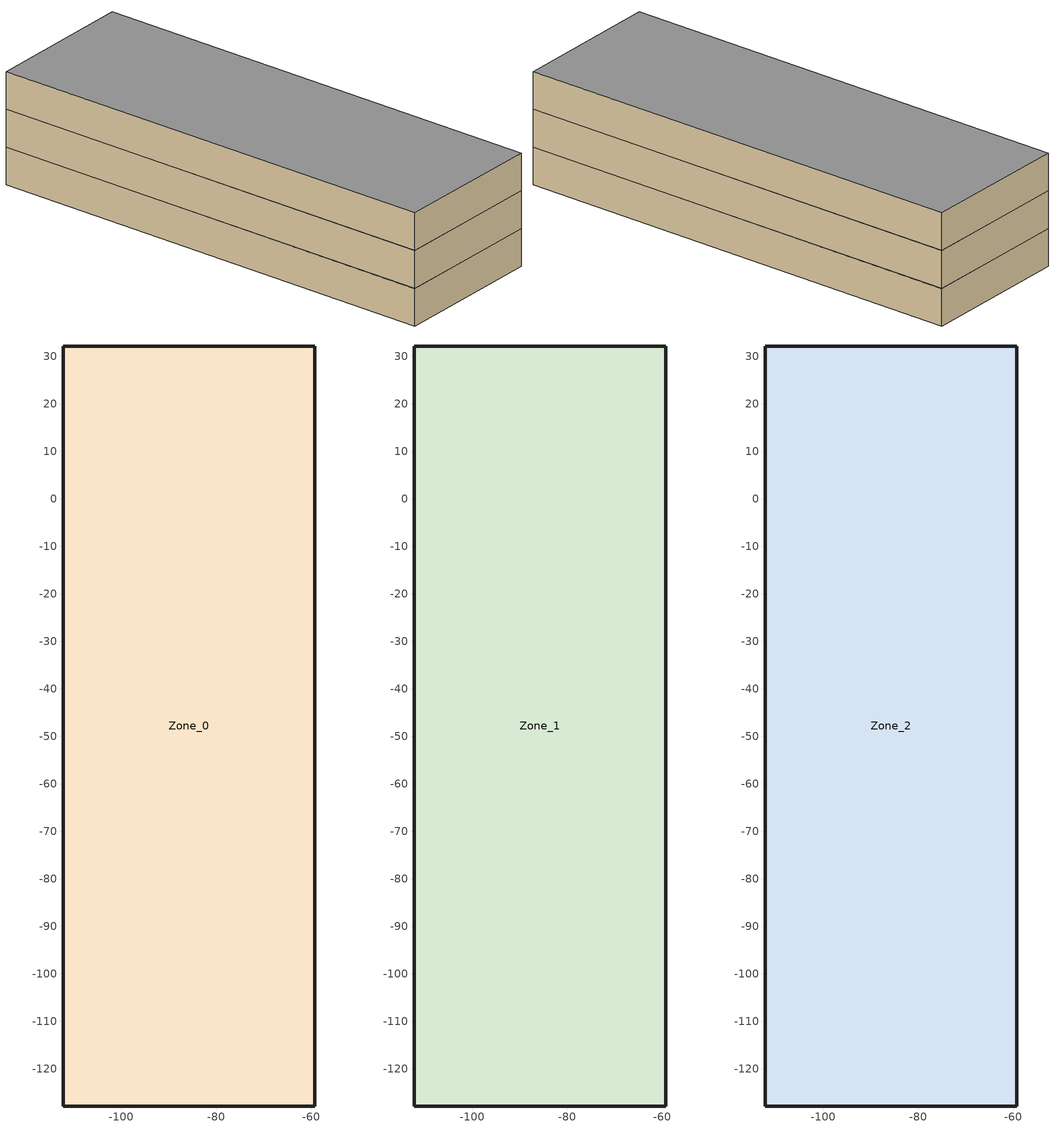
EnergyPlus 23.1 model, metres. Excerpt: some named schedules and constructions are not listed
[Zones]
Zone_0
 floor ground (Zone_0:f4UnderGroundSlabCF): -59.21,-127.8 -59.21,32.2 -112.21,32.2 -112.21,-127.8 z-85.04
 floor ground (Zone_0:f5UnderGroundSlabCF): -59.21,-127.8 -112.21,-127.8 -112.21,32.2 -59.21,32.2 z-97.96
 wall ground (Zone_0:f0UnderGroundWallCF): -112.21,-127.8 -59.21,-127.8 z-97.96:-85.04
 wall ground (Zone_0:f1UnderGroundWallCF): -112.21,32.2 -112.21,-127.8 z-97.96:-85.04
 wall ground (Zone_0:f2UnderGroundWallCF): -59.21,32.2 -112.21,32.2 z-97.96:-85.04
 wall ground (Zone_0:f3UnderGroundWallCF): -59.21,-127.8 -59.21,32.2 z-97.96:-85.04
Zone_1
 floor ground (Zone_1:f4UnderGroundSlabCF): -59.21,-127.8 -59.21,32.2 -112.21,32.2 -112.21,-127.8 z-72.04
 floor ground (Zone_1:f5UnderGroundSlabCF): -59.21,-127.8 -112.21,-127.8 -112.21,32.2 -59.21,32.2 z-84.96
 wall ground (Zone_1:f0UnderGroundWallCF): -112.21,-127.8 -59.21,-127.8 z-84.96:-72.04
 wall ground (Zone_1:f1UnderGroundWallCF): -112.21,32.2 -112.21,-127.8 z-84.96:-72.04
 wall ground (Zone_1:f2UnderGroundWallCF): -59.21,32.2 -112.21,32.2 z-84.96:-72.04
 wall ground (Zone_1:f3UnderGroundWallCF): -59.21,-127.8 -59.21,32.2 z-84.96:-72.04
Zone_2
 floor ground (Zone_2:f4UnderGroundSlabCF): -59.21,-127.8 -59.21,32.2 -112.21,32.2 -112.21,-127.8 z-59.04
 floor ground (Zone_2:f5UnderGroundSlabCF): -59.21,-127.8 -112.21,-127.8 -112.21,32.2 -59.21,32.2 z-71.96
 wall ground (Zone_2:f0UnderGroundWallCF): -112.21,-127.8 -59.21,-127.8 z-71.96:-59.04
 wall ground (Zone_2:f1UnderGroundWallCF): -112.21,32.2 -112.21,-127.8 z-71.96:-59.04
 wall ground (Zone_2:f2UnderGroundWallCF): -59.21,32.2 -112.21,32.2 z-71.96:-59.04
 wall ground (Zone_2:f3UnderGroundWallCF): -59.21,-127.8 -59.21,32.2 z-71.96:-59.04
[Schedule:Day:Hourly]
6412a1e5-eaa1-44f2-8be5-f60d0732c778: Fraction, 1, 1, 1, 1, 1, 1, 1, 0, 0, 0, 1, 1, 1, 1, 1, 1, 1, 0, 0, 0, 0, 1, 1, 1
3f27bce1-67cc-4bdd-81b3-e162ed4ed3ac: Fraction, 1, 1, 1, 1, 1, 1, 1, 1, 0, 0, 1, 1, 1, 1, 0, 1, 1, 1, 1, 1, 1, 1, 1, 1
1faa2528-6d55-4d1a-a93a-23fdec0497b3: Fraction, 1, 1, 1, 1, 1, 1, 1, 1, 1, 0, 0, 0, 0, 1, 0, 0, 0, 0, 0, 0, 0, 0, 0, 0
cfa72b73-f776-4a75-9643-f7c1f1109289: Fraction, 1, 1, 1, 1, 1, 1, 1, 1, 0, 1, 1, 1, 1, 1, 1, 1, 1, 0, 1, 1, 1, 1, 1, 1
01d4553a-1b95-4be3-a670-8b6d6b0c7718: Fraction, 1, 1, 1, 1, 1, 1, 1, 1, 0, 0, 1, 1, 1, 1, 1, 1, 0, 0, 0, 0, 0, 0, 1, 1
e5c4d1d5-bae5-4934-bbe6-a9b64790011a: Fraction, 1, 1, 1, 1, 1, 1, 1, 0, 0, 0, 1, 1, 1, 0, 0, 0, 0, 1, 1, 1, 1, 1, 1, 1
5802c3cb-1aa0-4bb3-b0f6-35fe0b084bfa: Fraction, 1, 1, 1, 1, 1, 1, 1, 1, 0, 0, 1, 1, 1, 1, 1, 1, 1, 0, 0, 0, 0, 0, 0, 1
a15cdfc7-61ea-4ae3-abc2-392fc446d924: Fraction, 1, 1, 1, 1, 0, 1, 1, 0, 0, 0, 0, 1, 1, 1, 1, 1, 0, 0, 0, 0, 0, 0, 0, 0
f20a1eba-f427-408b-baa9-12311d447a14: Fraction, 0, 0, 0, 0, 0, 1, 1, 1, 0, 0, 0, 0, 0, 1, 0, 0, 0, 0, 0, 0, 0, 0, 0, 0
30a679dd-63fe-49a1-9642-e099f7cb6496: Fraction, 1, 1, 1, 1, 1, 1, 1, 1, 0, 0, 1, 1, 1, 1, 0, 0, 0, 0, 0, 0, 0, 0, 0, 0
d38c586a-56a4-4056-b66d-810387ba0137: Fraction, 0, 0, 0, 0, 0, 0, 0, 1, 0, 0, 0, 0, 0, 1, 0, 0, 0, 0, 0, 0, 0, 0, 1, 1
1fd5e08e-12f7-490f-9c14-87c96094be0b: Fraction, 1, 1, 1, 1, 1, 1, 1, 1, 0, 0, 0, 1, 0, 0, 0, 0, 0, 0, 0, 0, 0, 1, 1, 1
59fcc50d-5863-4627-b9d1-2e083d86d701: Fraction, 1, 1, 1, 1, 1, 1, 1, 1, 0, 0, 0, 0, 1, 1, 1, 0, 0, 0, 0, 0, 0, 0, 1, 1
f199495a-fa8c-44d0-96c1-c4209c53387b: Fraction, 1, 1, 1, 1, 1, 1, 1, 1, 1, 0, 0, 0, 0, 0, 0, 0, 1, 1, 1, 1, 1, 1, 1, 1
c3de7979-b136-4a49-bd4d-6e22b2b1ed1c: Fraction, 1, 1, 1, 1, 1, 1, 1, 1, 1, 0, 0, 0, 1, 1, 0, 0, 0, 0, 0, 1, 1, 1, 1, 1
b8320cf8-0e4b-468f-9569-918ee90a868a: Fraction, 1, 1, 1, 1, 1, 1, 1, 1, 0, 1, 0, 0, 1, 1, 1, 1, 1, 1, 1, 1, 1, 1, 1, 1
da7b2fcb-8695-45d6-a0e4-7aeef5dadf0b: Fraction, 1, 1, 1, 1, 1, 1, 1, 1, 0, 0, 1, 0, 0, 0, 0, 0, 0, 0, 1, 1, 1, 1, 1, 1
9d6737d5-d7bf-4bf8-8a9b-71c0c19bbe01: Fraction, 1, 1, 1, 1, 1, 1, 1, 1, 1, 0, 0, 0, 0, 1, 0, 0, 0, 0, 1, 1, 1, 1, 1, 1
ef1fadde-c8a2-4266-8ee8-1f3843b8d78a: Fraction, 1, 1, 1, 1, 1, 1, 1, 1, 1, 0, 0, 0, 1, 0, 0, 0, 0, 0, 0, 0, 0, 0, 0, 1
c031ee55-1509-4d91-8520-6c2362cb46cf: Fraction, 1, 1, 1, 1, 1, 1, 1, 1, 1, 0, 0, 0, 1, 1, 1, 1, 0, 1, 1, 1, 1, 1, 1, 1
4cd6f6df-2581-452d-9cf8-d05fe305372f: Fraction, 1, 1, 1, 1, 1, 1, 1, 1, 0, 0, 1, 1, 0, 0, 0, 0, 1, 1, 1, 1, 1, 1, 1, 1
cb48c56e-a5d0-4700-9d86-2d221297b0bd: Fraction, 1, 1, 1, 1, 1, 1, 1, 1, 0, 0, 0, 0, 1, 1, 1, 1, 1, 1, 1, 1, 1, 1, 1, 1
8b54518e-7a64-4093-a811-da77fd771663: Fraction, 1, 1, 1, 1, 1, 1, 1, 1, 0, 0, 0, 0, 0, 0, 0, 1, 1, 1, 1, 1, 1, 1, 1, 1
c894136e-c014-486f-babf-443fc32696f6: Fraction, 1, 1, 1, 1, 1, 1, 1, 1, 1, 1, 1, 1, 1, 1, 1, 0, 0, 0, 1, 1, 1, 1, 1, 1
55dca03f-d28c-4f08-9733-c32339483f82: Fraction, 1, 1, 1, 1, 1, 1, 1, 1, 0, 1, 1, 1, 1, 1, 1, 1, 1, 1, 1, 1, 1, 1, 1, 1
e36fc60d-7736-4bfc-b443-c6ffc6de664e: Fraction, 1, 1, 1, 1, 1, 1, 1, 1, 1, 0, 0, 0, 0, 0, 0, 0, 1, 1, 0, 0, 0, 0, 1, 1
ccb21a93-5d7d-4f97-93d9-164b1bcbca43: Fraction, 1, 1, 1, 1, 1, 1, 1, 1, 1, 0, 0, 0, 0, 0, 0, 0, 0, 0, 0, 1, 1, 1, 1, 1
a7591d67-37ef-44a0-a474-a244f3da710a: Fraction, 1, 1, 1, 1, 1, 1, 1, 0, 0, 0, 1, 1, 1, 1, 1, 1, 1, 0, 0, 0, 0, 0, 0, 0
a1f44697-911a-44a4-98b7-034ed2eb0cfe: Fraction, 0, 1, 1, 1, 1, 1, 1, 1, 0, 0, 1, 0, 1, 1, 1, 0, 0, 0, 0, 0, 0, 0, 0, 1
6c2cca3f-f9ba-47da-8f0a-2df7def80eee: Fraction, 1, 1, 1, 1, 1, 1, 1, 1, 0, 0, 0, 1, 1, 1, 0, 0, 0, 1, 1, 1, 1, 1, 1, 1
e3636abd-9324-423d-a31d-e644c3369f4f: Fraction, 1, 1, 1, 1, 1, 1, 1, 1, 1, 0, 0, 0, 0, 0, 0, 0, 0, 0, 0, 0, 0, 1, 1, 1
93196428-71ec-4d33-b976-b6e3757d3ed5: Fraction, 1, 1, 1, 1, 1, 1, 1, 1, 0, 0, 1, 1, 1, 1, 1, 1, 1, 1, 0, 0, 0, 0, 1, 1
bc8cb54c-9d1a-4022-8db0-891755fb2eb6: Fraction, 1, 1, 1, 1, 1, 1, 1, 1, 0, 0, 1, 0, 0, 0, 1, 1, 1, 1, 1, 1, 1, 1, 1, 1
6db5a56d-cde1-4148-a723-518e7c76ed5a: Fraction, 1, 1, 1, 1, 1, 1, 1, 1, 0, 0, 0, 0, 0, 0, 0, 0, 0, 1, 1, 1, 1, 1, 1, 1
55c00bfb-b100-4f15-b396-06c65646e34f: Fraction, 1, 1, 1, 1, 1, 1, 1, 1, 0, 0, 0, 1, 1, 0, 0, 0, 0, 0, 0, 0, 1, 1, 1, 1
86d7a492-fc82-48d3-a6b6-43fc4bcf0186: Fraction, 1, 1, 1, 1, 1, 1, 1, 1, 0, 0, 1, 1, 1, 1, 0, 0, 1, 0, 0, 0, 0, 1, 1, 1
b998eedc-b905-40b2-88c7-369c9dc93e1c: Fraction, 1, 1, 1, 1, 1, 1, 1, 1, 1, 0, 1, 1, 1, 1, 1, 1, 1, 0, 0, 0, 0, 0, 1, 1
ee901ee7-b786-4daa-b48c-d079dca728dc: Fraction, 1, 1, 1, 1, 1, 1, 1, 1, 0, 0, 1, 1, 1, 0, 1, 1, 0, 0, 1, 1, 1, 1, 1, 1
124bfffb-578b-4737-ad2d-935569702c68: Fraction, 1, 1, 1, 1, 1, 1, 1, 1, 1, 0, 0, 0, 0, 1, 0, 0, 0, 0, 0, 0, 0, 1, 1, 1
91497acc-46c2-4a3c-bfd6-fe59eef3f510: Fraction, 1, 1, 1, 1, 1, 1, 1, 1, 0, 0, 0, 1, 1, 1, 1, 0, 0, 0, 0, 0, 0, 0, 0, 0
f4e6caac-53fe-47cb-b02f-cb1c707c4dd3: Fraction, 0, 1, 1, 1, 1, 1, 1, 0, 0, 0, 1, 1, 1, 1, 0, 0, 0, 0, 0, 0, 1, 1, 1, 0
1d66174c-0ba6-48ab-8f3b-4516c4de9a0c: Fraction, 0, 0, 0, 0, 0, 0, 0, 0, 0, 0, 0, 1, 1, 0, 0, 1, 0, 0, 0, 0, 0, 0, 0, 0
b1fd9e6a-0555-4b2d-af2e-bde3742717be: Fraction, 0, 0, 0, 0, 0, 0, 0, 0, 0, 0, 0, 1, 1, 1, 1, 0, 0, 0, 0, 0, 0, 0, 0, 0
ad86c088-64ab-4715-8cbd-f0fbc661cc23: Fraction, 0, 0, 0, 0, 0, 0, 0, 0, 0, 0, 0, 1, 0, 0, 0, 0, 0, 0, 0, 0, 0, 0, 0, 0
e5e84844-8191-4687-9259-4f90fc4d5ba7: Fraction, 0, 0, 0, 0, 1, 0, 0, 0, 0, 0, 0, 1, 1, 1, 0, 0, 0, 0, 0, 0, 0, 0, 0, 0
ec931962-9ea3-4082-8f01-31a8ff07c4d5: Fraction, 0, 0, 0, 0, 1, 0, 0, 0, 0, 0, 0, 1, 1, 1, 0, 1, 1, 1, 0, 0, 1, 1, 1, 1
4dc5c359-461c-4460-a872-7f0c639256a3: Fraction, 1, 1, 1, 1, 1, 1, 1, 1, 1, 1, 1, 1, 1, 1, 1, 1, 1, 1, 1, 1, 1, 1, 1, 1
5b083630-b6a1-4a82-b062-d25af666c45c: Fraction, 1, 1, 1, 0, 1, 1, 1, 1, 0, 1, 1, 1, 1, 1, 1, 1, 1, 1, 1, 1, 1, 1, 1, 1
2d607580-832f-4ea0-b73e-6f7dff530538: Fraction, 1, 1, 1, 1, 1, 1, 1, 1, 1, 0, 0, 0, 1, 1, 0, 0, 1, 1, 1, 1, 1, 1, 1, 1
69790cd4-243f-4053-8c72-7552f05725d0: Fraction, 1, 1, 1, 1, 1, 1, 1, 1, 1, 0, 0, 1, 1, 0, 1, 0, 1, 1, 0, 1, 0, 0, 1, 0
6718f5cf-92af-4b0d-9dec-4bffa9fc0481: Fraction, 0, 1, 1, 1, 1, 1, 1, 1, 1, 1, 1, 1, 1, 0, 0, 0, 0, 0, 0, 0, 1, 1, 1, 1
d16c6fbd-d448-4e6a-a9da-387d2f765dd9: Fraction, 1, 1, 1, 1, 1, 1, 1, 1, 1, 1, 1, 1, 0, 0, 0, 0, 0, 0, 0, 1, 1, 1, 1, 1
5e3884bb-f9b5-4087-a381-73b499cfe9aa: Fraction, 1, 1, 1, 1, 1, 1, 1, 1, 1, 1, 1, 1, 1, 1, 0, 1, 1, 1, 0, 1, 1, 1, 1, 1
557db903-95c4-4d74-8760-f007e37af6d7: Fraction, 1, 1, 1, 1, 1, 1, 1, 1, 1, 0, 0, 0, 0, 0, 0, 0, 0, 0, 0, 0, 1, 1, 1, 1
1147961e-00d4-48d9-8cac-8e590802f437: Fraction, 1, 1, 1, 1, 1, 1, 1, 1, 0, 0, 0, 0, 1, 1, 1, 1, 0, 0, 0, 0, 0, 0, 1, 0
94b8c2d8-ae51-4697-bd2e-969c314684d9: Fraction, 1, 1, 1, 1, 1, 1, 1, 1, 1, 1, 0, 1, 1, 1, 1, 0, 0, 0, 0, 0, 1, 1, 1, 0
52575b01-ba37-4204-be90-feceb73adf4e: Fraction, 1, 1, 1, 1, 1, 1, 1, 1, 1, 0, 0, 0, 0, 1, 1, 1, 1, 1, 1, 1, 1, 1, 1, 1
8f9268cb-882c-4437-9336-aeb04c8091b8: Fraction, 1, 1, 1, 1, 1, 1, 1, 1, 1, 1, 0, 0, 0, 0, 0, 0, 0, 1, 0, 1, 1, 1, 1, 1
198872bf-7232-4f71-86a8-b5f9f46fe799: Fraction, 1, 1, 1, 1, 1, 1, 1, 1, 0, 0, 0, 0, 0, 0, 0, 0, 0, 0, 0, 1, 1, 1, 1, 1
7b16c81a-e4f9-413f-baff-860a13ab1306: Fraction, 1, 1, 1, 1, 1, 1, 1, 1, 0, 0, 0, 0, 1, 0, 1, 0, 1, 1, 1, 1, 0, 1, 1, 1
e598a22f-6f62-4fc9-b56b-df4780df7051: Fraction, 1, 1, 1, 1, 1, 1, 1, 1, 0, 0, 0, 0, 1, 0, 0, 0, 0, 0, 0, 0, 0, 1, 1, 1
6d636456-b519-4282-a49d-c56ba302c00c: Fraction, 1, 1, 1, 1, 1, 1, 1, 1, 0, 0, 0, 1, 0, 1, 1, 0, 0, 0, 0, 0, 0, 0, 0, 1
91172d39-6578-4386-a647-460e5a14d7d6: Fraction, 1, 1, 0, 0, 1, 1, 0, 1, 0, 0, 0, 0, 1, 0, 0, 0, 0, 0, 0, 0, 0, 0, 0, 0
d9ab5599-35bf-439c-b9ca-3394f353884b: Fraction, 0, 0, 1, 0, 0, 0, 1, 0, 0, 0, 0, 0, 0, 1, 1, 0, 0, 0, 0, 0, 0, 0, 0, 0
17dba1bb-24e2-4414-ac1e-80e4c186a06f: Fraction, 0, 0, 0, 0, 0, 0, 0, 0, 0, 0, 0, 1, 1, 1, 1, 1, 0, 0, 0, 0, 0, 0, 1, 0
cfba2ead-d81a-4611-ba2a-3a26a0def9ef: Fraction, 1, 1, 0, 0, 1, 0, 0, 1, 0, 0, 0, 1, 1, 1, 1, 0, 0, 0, 0, 0, 0, 0, 0, 0
2931a4ab-a71c-4bc9-bc7b-8b6194dac411: Fraction, 0, 1, 0, 1, 1, 1, 1, 1, 0, 0, 0, 1, 1, 1, 1, 1, 0, 0, 0, 0, 0, 0, 0, 0
96f1767e-652b-48d5-b5eb-3e3a30bdf9c8: Fraction, 0, 1, 1, 1, 1, 1, 1, 1, 0, 0, 0, 0, 1, 1, 1, 1, 0, 0, 0, 0, 0, 0, 0, 0
ec05f9ac-294c-4a7b-a351-03dda743f0cb: Fraction, 0, 0, 0, 1, 1, 0, 0, 1, 0, 0, 0, 1, 1, 1, 1, 1, 0, 0, 0, 0, 0, 0, 0, 0
dfafad9b-6e70-4003-9a25-1a008e3e2a6f: Fraction, 0, 1, 1, 1, 1, 0, 0, 1, 0, 0, 0, 0, 0, 0, 0, 0, 0, 0, 0, 0, 0, 0, 1, 1
[Schedule:Week:Daily]
CoolAvail_Zone_0_46; CoolAvail_Zone_1_46: e3636abd-9324-423d-a31d-e644c3369f4f, 5802c3cb-1aa0-4bb3-b0f6-35fe0b084bfa, 93196428-71ec-4d33-b976-b6e3757d3ed5, bc8cb54c-9d1a-4022-8db0-891755fb2eb6, 6db5a56d-cde1-4148-a723-518e7c76ed5a, 55c00bfb-b100-4f15-b396-06c65646e34f, 86d7a492-fc82-48d3-a6b6-43fc4bcf0186, e3636abd-9324-423d-a31d-e644c3369f4f, e3636abd-9324-423d-a31d-e644c3369f4f, e3636abd-9324-423d-a31d-e644c3369f4f, e3636abd-9324-423d-a31d-e644c3369f4f, e3636abd-9324-423d-a31d-e644c3369f4f
CoolAvail_Zone_0_47; CoolAvail_Zone_1_47: b998eedc-b905-40b2-88c7-369c9dc93e1c, ee901ee7-b786-4daa-b48c-d079dca728dc, 124bfffb-578b-4737-ad2d-935569702c68, 91497acc-46c2-4a3c-bfd6-fe59eef3f510, f4e6caac-53fe-47cb-b02f-cb1c707c4dd3, 1d66174c-0ba6-48ab-8f3b-4516c4de9a0c, b1fd9e6a-0555-4b2d-af2e-bde3742717be, b998eedc-b905-40b2-88c7-369c9dc93e1c, b998eedc-b905-40b2-88c7-369c9dc93e1c, b998eedc-b905-40b2-88c7-369c9dc93e1c, b998eedc-b905-40b2-88c7-369c9dc93e1c, b998eedc-b905-40b2-88c7-369c9dc93e1c
CoolAvail_Zone_0_48; CoolAvail_Zone_1_48: ad86c088-64ab-4715-8cbd-f0fbc661cc23, e5e84844-8191-4687-9259-4f90fc4d5ba7, ec931962-9ea3-4082-8f01-31a8ff07c4d5, 4dc5c359-461c-4460-a872-7f0c639256a3, 5b083630-b6a1-4a82-b062-d25af666c45c, 2d607580-832f-4ea0-b73e-6f7dff530538, 69790cd4-243f-4053-8c72-7552f05725d0, ad86c088-64ab-4715-8cbd-f0fbc661cc23, ad86c088-64ab-4715-8cbd-f0fbc661cc23, ad86c088-64ab-4715-8cbd-f0fbc661cc23, ad86c088-64ab-4715-8cbd-f0fbc661cc23, ad86c088-64ab-4715-8cbd-f0fbc661cc23
CoolAvail_Zone_0_49; CoolAvail_Zone_1_49: 6718f5cf-92af-4b0d-9dec-4bffa9fc0481, d16c6fbd-d448-4e6a-a9da-387d2f765dd9, 5e3884bb-f9b5-4087-a381-73b499cfe9aa, 557db903-95c4-4d74-8760-f007e37af6d7, 1147961e-00d4-48d9-8cac-8e590802f437, 94b8c2d8-ae51-4697-bd2e-969c314684d9, 52575b01-ba37-4204-be90-feceb73adf4e, 6718f5cf-92af-4b0d-9dec-4bffa9fc0481, 6718f5cf-92af-4b0d-9dec-4bffa9fc0481, 6718f5cf-92af-4b0d-9dec-4bffa9fc0481, 6718f5cf-92af-4b0d-9dec-4bffa9fc0481, 6718f5cf-92af-4b0d-9dec-4bffa9fc0481
CoolAvail_Zone_0_50; CoolAvail_Zone_1_50: 8f9268cb-882c-4437-9336-aeb04c8091b8, 4a9318f2-6d5a-4ff2-9ce8-ea60f9c3637d, 198872bf-7232-4f71-86a8-b5f9f46fe799, 7b16c81a-e4f9-413f-baff-860a13ab1306, e598a22f-6f62-4fc9-b56b-df4780df7051, 6d636456-b519-4282-a49d-c56ba302c00c, 91172d39-6578-4386-a647-460e5a14d7d6, 8f9268cb-882c-4437-9336-aeb04c8091b8, 8f9268cb-882c-4437-9336-aeb04c8091b8, 8f9268cb-882c-4437-9336-aeb04c8091b8, 8f9268cb-882c-4437-9336-aeb04c8091b8, 8f9268cb-882c-4437-9336-aeb04c8091b8
CoolAvail_Zone_0_51; CoolAvail_Zone_1_51: d9ab5599-35bf-439c-b9ca-3394f353884b, 17dba1bb-24e2-4414-ac1e-80e4c186a06f, cfba2ead-d81a-4611-ba2a-3a26a0def9ef, 2931a4ab-a71c-4bc9-bc7b-8b6194dac411, 96f1767e-652b-48d5-b5eb-3e3a30bdf9c8, ec05f9ac-294c-4a7b-a351-03dda743f0cb, 473ea535-2ad3-4473-88c3-79e934e1cbb6, d9ab5599-35bf-439c-b9ca-3394f353884b, d9ab5599-35bf-439c-b9ca-3394f353884b, d9ab5599-35bf-439c-b9ca-3394f353884b, d9ab5599-35bf-439c-b9ca-3394f353884b, d9ab5599-35bf-439c-b9ca-3394f353884b
CoolAvail_Zone_0_52; CoolAvail_Zone_1_52: dfafad9b-6e70-4003-9a25-1a008e3e2a6f, dfafad9b-6e70-4003-9a25-1a008e3e2a6f, dfafad9b-6e70-4003-9a25-1a008e3e2a6f, dfafad9b-6e70-4003-9a25-1a008e3e2a6f, dfafad9b-6e70-4003-9a25-1a008e3e2a6f, dfafad9b-6e70-4003-9a25-1a008e3e2a6f, dfafad9b-6e70-4003-9a25-1a008e3e2a6f, dfafad9b-6e70-4003-9a25-1a008e3e2a6f, dfafad9b-6e70-4003-9a25-1a008e3e2a6f, dfafad9b-6e70-4003-9a25-1a008e3e2a6f, dfafad9b-6e70-4003-9a25-1a008e3e2a6f, dfafad9b-6e70-4003-9a25-1a008e3e2a6f
CoolAvail_Zone_1_0; CoolAvail_Zone_2_0: 4990655d-30be-42d0-b7d9-f7b91360c5e3, ddbcabad-8235-46fe-bcf6-a4b15b8a3657, cf72248c-35f2-4a80-829b-52ebcfa34b87, f7a328d6-0f38-42f4-88d7-8ab40b2088d2, c32389d2-2add-4f29-b338-ec1394a05f4c, 146a138a-6f85-4a5b-9412-bb39e09219f7, f6184e7c-405b-4245-8a70-00a4ae2035b5, 4990655d-30be-42d0-b7d9-f7b91360c5e3, 4990655d-30be-42d0-b7d9-f7b91360c5e3, 4990655d-30be-42d0-b7d9-f7b91360c5e3, 4990655d-30be-42d0-b7d9-f7b91360c5e3, 4990655d-30be-42d0-b7d9-f7b91360c5e3
CoolAvail_Zone_1_1; CoolAvail_Zone_2_1: 8ddc65c8-9e36-4aec-b7d1-ee3f3f695c53, 17b4bac4-211b-4c28-b564-849c113c3565, c70f6871-ed7a-423d-9844-114cf08882d0, 7c3bb871-3966-407a-b88a-8c1460967f59, dc983827-3ba4-4b70-8237-813376e3e265, 5ee64a08-fed8-4533-8653-3ad76e69a3d0, 41fc63b1-8e9f-40ea-8ef0-43001e7998d6, 8ddc65c8-9e36-4aec-b7d1-ee3f3f695c53, 8ddc65c8-9e36-4aec-b7d1-ee3f3f695c53, 8ddc65c8-9e36-4aec-b7d1-ee3f3f695c53, 8ddc65c8-9e36-4aec-b7d1-ee3f3f695c53, 8ddc65c8-9e36-4aec-b7d1-ee3f3f695c53
CoolAvail_Zone_1_2; CoolAvail_Zone_2_2: ce5294b1-de96-4e6e-bf06-3be5c6e3b400, b8d48e1c-969c-4840-b635-7067400f91d2, dc983827-3ba4-4b70-8237-813376e3e265, 364b9e69-32af-4f8e-94e3-46e899a1d91f, ddbcabad-8235-46fe-bcf6-a4b15b8a3657, a0b18eb7-2e75-4f11-a7e0-804d67b3919c, 9e18fb16-ee91-4388-b70b-efbd5e9856e6, ce5294b1-de96-4e6e-bf06-3be5c6e3b400, ce5294b1-de96-4e6e-bf06-3be5c6e3b400, ce5294b1-de96-4e6e-bf06-3be5c6e3b400, ce5294b1-de96-4e6e-bf06-3be5c6e3b400, ce5294b1-de96-4e6e-bf06-3be5c6e3b400
CoolAvail_Zone_1_3: 515ce9a3-66bb-4084-a181-e53a57d5561e, 1893ab3f-ba69-43c9-8924-3ffcb4855753, b7326c5a-3694-44a2-89e6-cd8f5f0abe92, 1ab99d5c-8f8b-4ab1-8d59-781ea21491ca, a392ec1e-b8d1-4bd2-8c94-c78533f0fa65, 4990655d-30be-42d0-b7d9-f7b91360c5e3, 4a0992a0-6703-4694-9782-776a2f764de0, 515ce9a3-66bb-4084-a181-e53a57d5561e, 515ce9a3-66bb-4084-a181-e53a57d5561e, 515ce9a3-66bb-4084-a181-e53a57d5561e, 515ce9a3-66bb-4084-a181-e53a57d5561e, 515ce9a3-66bb-4084-a181-e53a57d5561e
CoolAvail_Zone_1_4: 95b3747b-00af-4b3e-aab9-52492301c9c0, 296efc5e-ffa4-4d95-8c01-159e3d1a9450, 932f42c8-7dfa-4e44-b6b4-7462908f1e54, e42cd00e-10d7-43a5-ba62-8932b40aff8c, 93c1feff-fb4b-419e-a2da-a6fa7789cb13, bbb18f13-deb3-43b5-9cbe-abdd96d7ef34, 296efc5e-ffa4-4d95-8c01-159e3d1a9450, 95b3747b-00af-4b3e-aab9-52492301c9c0, 95b3747b-00af-4b3e-aab9-52492301c9c0, 95b3747b-00af-4b3e-aab9-52492301c9c0, 95b3747b-00af-4b3e-aab9-52492301c9c0, 95b3747b-00af-4b3e-aab9-52492301c9c0
CoolAvail_Zone_1_5: 169f7885-dd6b-4bda-a898-fa467145b89e, 343cd352-4e35-4f80-aced-0067cc2ac560, f2b1a1e4-7f33-417a-ad04-aa90d771b573, 4cc7bce9-e47b-4da7-a936-efd8a0d07b15, ba259bce-0865-4687-8fcb-096b00680b9f, 99195353-3176-4c25-8915-a505d6ad7955, 2d8df18f-9c00-4bfb-b288-aba4eebd9f96, 169f7885-dd6b-4bda-a898-fa467145b89e, 169f7885-dd6b-4bda-a898-fa467145b89e, 169f7885-dd6b-4bda-a898-fa467145b89e, 169f7885-dd6b-4bda-a898-fa467145b89e, 169f7885-dd6b-4bda-a898-fa467145b89e
CoolAvail_Zone_1_6: 4a9e5363-eca1-4d0f-ad8d-fdc4520bc8ea, 24733e8f-992a-4106-bfec-0ff543eb17ed, 4e9228c6-2ccb-4c8c-a529-8e9ebe4e32a6, ba4fd41a-60d1-4598-9e01-96e9cb7a81a7, 462245c3-eebd-4e0e-bd01-4b4d76b4806a, d584eac3-69da-4c84-9996-9a0aadd5a1b0, 65101d32-8e66-4dd0-b39b-07bb03a192c1, 4a9e5363-eca1-4d0f-ad8d-fdc4520bc8ea, 4a9e5363-eca1-4d0f-ad8d-fdc4520bc8ea, 4a9e5363-eca1-4d0f-ad8d-fdc4520bc8ea, 4a9e5363-eca1-4d0f-ad8d-fdc4520bc8ea, 4a9e5363-eca1-4d0f-ad8d-fdc4520bc8ea
CoolAvail_Zone_1_7: 8970d29c-e127-498a-928b-e103284c4e40, 88003ef4-4e17-4f12-82db-06ac83eec7df, 474987f6-c91e-4677-b19f-0e1b744b4fdf, f6bbebfb-76e4-4b0b-9e43-2da733fbb0a3, adb81e84-7430-47e9-b635-a36dea76b89d, f6f1c1d9-049f-41b4-9d6b-bfb067bf195b, 553d6555-b667-4097-9b59-70cabb361f30, 8970d29c-e127-498a-928b-e103284c4e40, 8970d29c-e127-498a-928b-e103284c4e40, 8970d29c-e127-498a-928b-e103284c4e40, 8970d29c-e127-498a-928b-e103284c4e40, 8970d29c-e127-498a-928b-e103284c4e40
CoolAvail_Zone_1_8: e1393ffb-9773-4999-a726-9d47cb04136a, e5b62834-753d-41ed-9473-68628bdb2179, 30c5b6e9-c70d-42c7-85a5-f8e20bae2a3a, 5256ec91-b374-429d-95dd-7bd58aa69f5c, 65d90f0f-ada1-4bf1-9faf-b2f59c34d37b, a419129a-2f89-42c1-8dd8-f0857b677e69, b022e0bb-a275-4c57-aa80-192e32ac189f, e1393ffb-9773-4999-a726-9d47cb04136a, e1393ffb-9773-4999-a726-9d47cb04136a, e1393ffb-9773-4999-a726-9d47cb04136a, e1393ffb-9773-4999-a726-9d47cb04136a, e1393ffb-9773-4999-a726-9d47cb04136a
CoolAvail_Zone_1_9: c82ff078-1688-4139-a132-e602e139a5fd, 54109500-1a0b-4c05-bc4d-06f6168a1e04, b022e0bb-a275-4c57-aa80-192e32ac189f, 8a1bcc84-cceb-41af-95a9-7ed94f88ecd6, a18df368-f57b-4c2b-8a75-695b3128dbb9, 73424d57-4ed9-4eae-8dcc-7d5316262cfd, 3f5afae1-e994-45ae-948f-33423cfaaaaf, c82ff078-1688-4139-a132-e602e139a5fd, c82ff078-1688-4139-a132-e602e139a5fd, c82ff078-1688-4139-a132-e602e139a5fd, c82ff078-1688-4139-a132-e602e139a5fd, c82ff078-1688-4139-a132-e602e139a5fd
CoolAvail_Zone_1_10: a648e644-6c33-4cfe-99c1-1caf6a4b85d6, b022e0bb-a275-4c57-aa80-192e32ac189f, d4a9c144-cca3-4e63-8a18-ec525f472f23, a6ed40fb-7ca5-43b2-b61a-85ecd607b0b3, 11492a51-c403-459d-8a46-ca1af14a6784, 7745bb25-59fb-4388-92f8-903c224c2efa, 98f117e3-54f2-4f10-82aa-6c80a896727f, a648e644-6c33-4cfe-99c1-1caf6a4b85d6, a648e644-6c33-4cfe-99c1-1caf6a4b85d6, a648e644-6c33-4cfe-99c1-1caf6a4b85d6, a648e644-6c33-4cfe-99c1-1caf6a4b85d6, a648e644-6c33-4cfe-99c1-1caf6a4b85d6
CoolAvail_Zone_1_11: b022e0bb-a275-4c57-aa80-192e32ac189f, e127ac07-f069-4628-8bb0-0ed6b7035576, e8f72b66-998e-4fb3-8f09-1e1ba87c6d6a, d3391a05-acd4-4579-9f46-da14c4353c49, 1228b84f-4fde-4624-96c2-9d4c5bb47287, d6e0b4f4-0184-4ec3-9824-0c713518b6f7, 8869f073-712e-498e-bd28-5a916bf9c043, b022e0bb-a275-4c57-aa80-192e32ac189f, b022e0bb-a275-4c57-aa80-192e32ac189f, b022e0bb-a275-4c57-aa80-192e32ac189f, b022e0bb-a275-4c57-aa80-192e32ac189f, b022e0bb-a275-4c57-aa80-192e32ac189f
CoolAvail_Zone_1_12: 3a1e16ea-d3c5-441b-9683-1d694535276d, cb49c78b-421b-41f7-bc8e-d9f7a967340c, a8217476-a436-4bb1-8618-cd83abb40946, e1e85391-f4bd-42ed-91ec-bea42fb3e333, 0742a495-0d03-4fc6-b526-6c41f36587e6, 172196ab-c107-414e-9ad3-71d3d7f8de8f, d2946ce1-9950-49cb-a814-0a9ec1e90ce6, 3a1e16ea-d3c5-441b-9683-1d694535276d, 3a1e16ea-d3c5-441b-9683-1d694535276d, 3a1e16ea-d3c5-441b-9683-1d694535276d, 3a1e16ea-d3c5-441b-9683-1d694535276d, 3a1e16ea-d3c5-441b-9683-1d694535276d
CoolAvail_Zone_1_13: 8672291e-6042-4cc5-960a-03c3fb4eaeb7, f67a8e41-4fd8-4448-80eb-35519068e788, 014c4d2f-05c5-4c36-87c3-d3284c859401, d90f9124-1c84-462f-8adb-86b7c230095c, 57eaf75e-ac45-4c9c-997b-b75858833340, 948e1234-283b-4a84-ae9b-cf5e981b6594, 9cc311d4-a842-4bc7-8a0a-fad00844c6ff, 8672291e-6042-4cc5-960a-03c3fb4eaeb7, 8672291e-6042-4cc5-960a-03c3fb4eaeb7, 8672291e-6042-4cc5-960a-03c3fb4eaeb7, 8672291e-6042-4cc5-960a-03c3fb4eaeb7, 8672291e-6042-4cc5-960a-03c3fb4eaeb7
CoolAvail_Zone_1_14: 72eca828-8906-458d-baaa-a0cd1dbf8eee, 5830f230-8a56-43f6-abb1-8026dc5f0e54, db8b4397-9065-450a-948c-cc192b8f49bb, 876bc5af-4060-4cff-b56c-12059f0228be, dc26538a-9c1a-4ca0-9375-401735199c24, 159e2855-c99d-436e-a16b-2b4d86bf80b8, 81a1ee3a-dfbf-4e17-80ef-5d5352f32c27, 72eca828-8906-458d-baaa-a0cd1dbf8eee, 72eca828-8906-458d-baaa-a0cd1dbf8eee, 72eca828-8906-458d-baaa-a0cd1dbf8eee, 72eca828-8906-458d-baaa-a0cd1dbf8eee, 72eca828-8906-458d-baaa-a0cd1dbf8eee
CoolAvail_Zone_1_15: 66a05e9a-41bf-43c8-925d-a78a209be22d, 5bacbb24-9478-4068-b982-f687c986b3f9, 3dd02923-900e-49d4-b6fb-a0a160191695, 5014bcf0-9440-42c0-b49d-b4620f816c24, dc4a0c3b-6e14-496c-841f-488f3549cabc, 2645ccdc-84ae-4b06-97f7-ce6fd82920e0, 84819a69-f4c3-4b04-a492-180f30d8b62b, 66a05e9a-41bf-43c8-925d-a78a209be22d, 66a05e9a-41bf-43c8-925d-a78a209be22d, 66a05e9a-41bf-43c8-925d-a78a209be22d, 66a05e9a-41bf-43c8-925d-a78a209be22d, 66a05e9a-41bf-43c8-925d-a78a209be22d
CoolAvail_Zone_1_16: 684a3ba8-3295-45f9-9cbc-9a6aecb1adf3, d91f2aad-33c9-4eff-b15b-4a4d9802320d, af71133c-8d93-47bf-9777-ff0218e4d792, 9704df51-a02a-498b-b5c9-8459204c80f1, 8fc6d5f6-cae1-4c62-9524-28f9c5a79493, a1ac64a9-fafa-4414-aa58-64dea30dc4dc, bfeacc8b-1c6b-4134-8656-0dd87e5d8850, 684a3ba8-3295-45f9-9cbc-9a6aecb1adf3, 684a3ba8-3295-45f9-9cbc-9a6aecb1adf3, 684a3ba8-3295-45f9-9cbc-9a6aecb1adf3, 684a3ba8-3295-45f9-9cbc-9a6aecb1adf3, 684a3ba8-3295-45f9-9cbc-9a6aecb1adf3
CoolAvail_Zone_1_17: 0c6c6542-ba8c-4701-89f9-ef46739d8f49, 794397ce-1177-4f6b-badc-67231df6fe8e, d300139e-5e1a-41f4-abd5-99051e38350a, 5a232ddb-5e96-4138-9a5b-8adbc1537b38, 6ccb76c0-d2d1-42d1-bfc4-b1fa49a334c6, cb7a568a-c2ce-4e41-bd9b-e3e438bbce52, 0ddac3f1-1099-4fb2-b559-4420870b942c, 0c6c6542-ba8c-4701-89f9-ef46739d8f49, 0c6c6542-ba8c-4701-89f9-ef46739d8f49, 0c6c6542-ba8c-4701-89f9-ef46739d8f49, 0c6c6542-ba8c-4701-89f9-ef46739d8f49, 0c6c6542-ba8c-4701-89f9-ef46739d8f49
CoolAvail_Zone_1_18: d8fca7be-a51e-484f-86b7-f972d042e306, de1fe591-9dc7-4cd9-8c2a-b7f20883094f, 0742eb3a-0c86-4fd1-8317-746357cc7d63, d8fca7be-a51e-484f-86b7-f972d042e306, 5f847c61-df6f-4c88-83c0-39506a2b41b2, fba85a5a-f1ab-4cdb-a796-9362d49a9af1, 0f277c24-c0f2-4576-bd82-e289b47484db, d8fca7be-a51e-484f-86b7-f972d042e306, d8fca7be-a51e-484f-86b7-f972d042e306, d8fca7be-a51e-484f-86b7-f972d042e306, d8fca7be-a51e-484f-86b7-f972d042e306, d8fca7be-a51e-484f-86b7-f972d042e306
CoolAvail_Zone_1_19: 357c8fe1-3764-409e-bfb1-2d2266aa9b97, c86219c4-9d72-4ca7-b440-81730297ecba, 37274df6-ca98-42d8-8d8e-8f8cde0cdf25, eb234caf-02f9-4032-a29b-7fc9afb920a0, eacfa999-1085-4c67-9a9f-03a068a8ba63, d861ee47-0ed5-4f9c-bd17-aa3403b6e748, dff0e23f-a4c3-4ca3-927f-30b948713f9c, 357c8fe1-3764-409e-bfb1-2d2266aa9b97, 357c8fe1-3764-409e-bfb1-2d2266aa9b97, 357c8fe1-3764-409e-bfb1-2d2266aa9b97, 357c8fe1-3764-409e-bfb1-2d2266aa9b97, 357c8fe1-3764-409e-bfb1-2d2266aa9b97
CoolAvail_Zone_1_20: 034a35f3-a5a8-43e0-b43f-743e6209887f, 43fff8c3-343e-4a38-b797-b5eb4743449a, 357c8fe1-3764-409e-bfb1-2d2266aa9b97, e441a8d2-7ccf-4761-86b8-526599c9e66c, 379f3e54-e52c-43e5-888a-38457d27177c, 0ece0139-d492-4910-8b62-4ec35bff2561, b979b714-ba25-4394-a700-36dbe064ad63, 034a35f3-a5a8-43e0-b43f-743e6209887f, 034a35f3-a5a8-43e0-b43f-743e6209887f, 034a35f3-a5a8-43e0-b43f-743e6209887f, 034a35f3-a5a8-43e0-b43f-743e6209887f, 034a35f3-a5a8-43e0-b43f-743e6209887f
CoolAvail_Zone_1_21: 93914062-5cb8-43c8-90d2-ed0af87883da, 343cd352-4e35-4f80-aced-0067cc2ac560, 7a6d83f4-2166-42e5-a187-4e16ba2fffa3, 5a7879fd-83f1-411b-bec6-c6a9ea5f3aa1, 96f31431-0930-49db-ad40-b0db174b0c39, b37a14e3-bf42-4965-88af-21c1325017a2, e698a1c9-7e8d-4d81-9a52-2a7bed0f65a3, 93914062-5cb8-43c8-90d2-ed0af87883da, 93914062-5cb8-43c8-90d2-ed0af87883da, 93914062-5cb8-43c8-90d2-ed0af87883da, 93914062-5cb8-43c8-90d2-ed0af87883da, 93914062-5cb8-43c8-90d2-ed0af87883da
CoolAvail_Zone_1_22: d50ecf85-85ee-4e03-9fa0-b34daede8290, e76ae816-19a6-414a-b5ca-8bda985c71ec, 14d3d720-94f0-4acb-8fb2-1d89847bccb2, 56dc4892-5f35-411c-b6ff-1d88210225ff, 20f2fea2-a285-46b6-bd09-3d1ac3f090b0, 7ec521b0-10c2-461e-958a-02c3897f5e00, 8830192e-5464-4960-a428-8eede7dcb8a8, d50ecf85-85ee-4e03-9fa0-b34daede8290, d50ecf85-85ee-4e03-9fa0-b34daede8290, d50ecf85-85ee-4e03-9fa0-b34daede8290, d50ecf85-85ee-4e03-9fa0-b34daede8290, d50ecf85-85ee-4e03-9fa0-b34daede8290
CoolAvail_Zone_1_23: ae37445b-6e07-4ca7-9dba-8efde891dc25, c9238a56-2a1a-4750-96ec-ac8e0da7fabf, 029dd373-8336-483a-af55-c852f6f674ad, 66c85cba-6c3e-4e7c-aea6-714dbaca6c47, b782f4f7-7bdc-4469-9055-3533ab16824d, e0d9378b-2d7a-4547-bf2e-6378b4ec828b, 3b1fd247-bdbc-4e2a-997c-e3352caec793, ae37445b-6e07-4ca7-9dba-8efde891dc25, ae37445b-6e07-4ca7-9dba-8efde891dc25, ae37445b-6e07-4ca7-9dba-8efde891dc25, ae37445b-6e07-4ca7-9dba-8efde891dc25, ae37445b-6e07-4ca7-9dba-8efde891dc25
CoolAvail_Zone_1_24: f016204f-9021-4e11-91c6-9dc3005ba384, 2c794d3d-56b6-4dc4-8db1-20038e379a32, df3bc00a-f874-4621-bd04-d6542c127a83, 5802fbba-8751-4a1f-9edd-7bfb4e131723, 9b700783-a530-4898-87c9-5262fa31c1e0, afd4c33e-2f09-4700-a571-313eda044cbc, 716f22a3-9982-4f8b-b174-11c7a94417d4, f016204f-9021-4e11-91c6-9dc3005ba384, f016204f-9021-4e11-91c6-9dc3005ba384, f016204f-9021-4e11-91c6-9dc3005ba384, f016204f-9021-4e11-91c6-9dc3005ba384, f016204f-9021-4e11-91c6-9dc3005ba384
CoolAvail_Zone_1_25: 1ee0bae9-af02-4180-a3b5-d9bec7fcdb78, 7fc26d9e-3abd-4954-84f9-5e6fb586edd7, 0788c1af-11cc-4c97-8b09-485023b8a300, c618e534-4f74-488c-936f-46974f7473cf, b826a1bf-cab3-49e8-bc2c-08292c033bda, 22f8922f-465e-49cf-9aa1-3585e2d610d9, 14a142e0-f293-4f7f-bd6e-d2e228a073b2, 1ee0bae9-af02-4180-a3b5-d9bec7fcdb78, 1ee0bae9-af02-4180-a3b5-d9bec7fcdb78, 1ee0bae9-af02-4180-a3b5-d9bec7fcdb78, 1ee0bae9-af02-4180-a3b5-d9bec7fcdb78, 1ee0bae9-af02-4180-a3b5-d9bec7fcdb78
CoolAvail_Zone_1_26: 3b98fb9d-ac89-451b-bd25-d3fdb9b350e0, 725f3b9e-a9a1-4408-87fe-bcb8e30321d4, a033d0ff-c631-4011-b72b-9a10250e1baa, e3a025a4-6459-4b6d-97fc-04e1121bb718, 738f3f6c-2b35-42c1-b269-c559d92f8fb1, d647a2bc-b0b4-4848-a51c-f5ecb189c25f, b66c4512-ce9d-40fc-9dac-b09ecb068ead, 3b98fb9d-ac89-451b-bd25-d3fdb9b350e0, 3b98fb9d-ac89-451b-bd25-d3fdb9b350e0, 3b98fb9d-ac89-451b-bd25-d3fdb9b350e0, 3b98fb9d-ac89-451b-bd25-d3fdb9b350e0, 3b98fb9d-ac89-451b-bd25-d3fdb9b350e0
CoolAvail_Zone_1_27: adf19d01-90b2-4331-8650-8c4f8e868e04, 5115e12a-ae07-4d83-bf7b-64535547c2ef, 4c635ded-9b0a-424f-977a-b3dae539db53, 8d650560-245b-4ded-93a8-b065f68d7bcb, b9eb71fa-5133-4915-87c2-4102a35891ed, 438ff1fe-b11e-4409-be89-396427bfd07f, d18c4cb8-3681-4a66-b465-b46b05440e10, adf19d01-90b2-4331-8650-8c4f8e868e04, adf19d01-90b2-4331-8650-8c4f8e868e04, adf19d01-90b2-4331-8650-8c4f8e868e04, adf19d01-90b2-4331-8650-8c4f8e868e04, adf19d01-90b2-4331-8650-8c4f8e868e04
CoolAvail_Zone_1_28: 28e35b33-5c46-4277-9f04-e53af18f6e4b, 3b689bff-c51b-46e9-9621-e51ea8e7cc2b, 338c6d9c-e22d-4fcf-956b-2f985486999d, 9b695417-d473-4656-b3ad-9aea03d8b712, 5a232ddb-5e96-4138-9a5b-8adbc1537b38, 5e8c7eb9-c681-49f1-ab8e-d101bf205b27, 93914062-5cb8-43c8-90d2-ed0af87883da, 28e35b33-5c46-4277-9f04-e53af18f6e4b, 28e35b33-5c46-4277-9f04-e53af18f6e4b, 28e35b33-5c46-4277-9f04-e53af18f6e4b, 28e35b33-5c46-4277-9f04-e53af18f6e4b, 28e35b33-5c46-4277-9f04-e53af18f6e4b
CoolAvail_Zone_1_29: ee2cf2aa-ec6a-4b3d-a7ad-6a7be10d4434, 45189e87-8aae-4cb0-9a97-22b4438f1e1d, 577ff098-28fe-4c3d-becf-85289c1e9325, 60826135-c32f-453c-bd9a-e8d3911919bd, 5a232ddb-5e96-4138-9a5b-8adbc1537b38, 5a232ddb-5e96-4138-9a5b-8adbc1537b38, 641b2e3f-315c-4e13-8f3c-194344a655fa, ee2cf2aa-ec6a-4b3d-a7ad-6a7be10d4434, ee2cf2aa-ec6a-4b3d-a7ad-6a7be10d4434, ee2cf2aa-ec6a-4b3d-a7ad-6a7be10d4434, ee2cf2aa-ec6a-4b3d-a7ad-6a7be10d4434, ee2cf2aa-ec6a-4b3d-a7ad-6a7be10d4434
CoolAvail_Zone_1_30: 9617f2b7-ed8f-45b5-a303-4c5582304b73, b022e0bb-a275-4c57-aa80-192e32ac189f, 95b87e3e-3904-42e4-8cbf-14d760633d43, 43056c46-1e8c-4590-a7bf-79f33caf7ede, d766d5e2-1425-41bf-9792-375c2bf6b0c1, 9c08014c-556e-4d04-9fbd-c7fa46e3a59a, 9aabb2ef-7cdf-4d36-8522-542a2b8d400e, 9617f2b7-ed8f-45b5-a303-4c5582304b73, 9617f2b7-ed8f-45b5-a303-4c5582304b73, 9617f2b7-ed8f-45b5-a303-4c5582304b73, 9617f2b7-ed8f-45b5-a303-4c5582304b73, 9617f2b7-ed8f-45b5-a303-4c5582304b73
CoolAvail_Zone_1_31: bb5bd666-0852-43ee-99ec-403ff85368e1, e441a8d2-7ccf-4761-86b8-526599c9e66c, 577ff098-28fe-4c3d-becf-85289c1e9325, 26c9abef-15a8-4603-aa5d-c1d295b59510, 7aeab2a9-2fd0-4b65-bf47-79438c4a24c7, 473ea535-2ad3-4473-88c3-79e934e1cbb6, 2f7867f1-5397-4c6f-9230-aca49f4fbb8e, bb5bd666-0852-43ee-99ec-403ff85368e1, bb5bd666-0852-43ee-99ec-403ff85368e1, bb5bd666-0852-43ee-99ec-403ff85368e1, bb5bd666-0852-43ee-99ec-403ff85368e1, bb5bd666-0852-43ee-99ec-403ff85368e1
CoolAvail_Zone_1_32: 7d66411b-be10-4281-8326-cdcdd9e3c356, 26f36e89-324d-4f39-942e-8183cd33f91c, 5a7e47bb-dac3-488a-a59b-8c889b370e2d, 095c7f23-ba63-4094-aed7-5a09d9547c3a, 14e4c21c-cefa-4efe-898b-469967b71ff2, ac471c37-3109-425e-97ea-7202f0fc7e4a, faa52c34-c473-4268-8462-6c07fe9f95b7, 7d66411b-be10-4281-8326-cdcdd9e3c356, 7d66411b-be10-4281-8326-cdcdd9e3c356, 7d66411b-be10-4281-8326-cdcdd9e3c356, 7d66411b-be10-4281-8326-cdcdd9e3c356, 7d66411b-be10-4281-8326-cdcdd9e3c356
CoolAvail_Zone_1_33: 5e5a3dac-39ca-40eb-b47e-321649b41216, 42bb5100-b67b-4166-be7c-c168bdd4add5, c48948ac-5e7b-451e-9960-6162d3625a2b, 52427c47-17e3-4824-8d33-e5ff9fb78058, 90573b38-2592-40f5-b0c4-66a67d7a1c11, 7a6d83f4-2166-42e5-a187-4e16ba2fffa3, 1c2d56bc-b998-4bcf-ac61-113967d2f396, 5e5a3dac-39ca-40eb-b47e-321649b41216, 5e5a3dac-39ca-40eb-b47e-321649b41216, 5e5a3dac-39ca-40eb-b47e-321649b41216, 5e5a3dac-39ca-40eb-b47e-321649b41216, 5e5a3dac-39ca-40eb-b47e-321649b41216
CoolAvail_Zone_1_34: b6d3b809-0d9c-403d-805f-383f6818d7d1, 3346e952-73d9-463a-b966-3b1a815bcedf, c3324453-c172-42f5-84dd-57a764454430, 7a566522-1b0d-4902-8262-4a68e88207f5, 52555d6c-44ba-4d75-82e3-4292fd661a12, bd5febe5-bc4f-4af5-ac4e-cb94bd7912c8, 87f21a01-776d-46dd-bba1-dbc7adfaab0c, b6d3b809-0d9c-403d-805f-383f6818d7d1, b6d3b809-0d9c-403d-805f-383f6818d7d1, b6d3b809-0d9c-403d-805f-383f6818d7d1, b6d3b809-0d9c-403d-805f-383f6818d7d1, b6d3b809-0d9c-403d-805f-383f6818d7d1
CoolAvail_Zone_1_35: d5832fee-c8ea-4d67-bd95-68d45918aabd, 7c9cf5d8-a2bb-497e-8a29-8aedd14eeda5, 8ddc65c8-9e36-4aec-b7d1-ee3f3f695c53, e3aca5d3-c740-460b-ba97-193be316d333, 65101d32-8e66-4dd0-b39b-07bb03a192c1, 56fe60e3-9fa2-43dc-90ab-260713348121, 43857de1-53ba-4bb0-93a3-c79cf2f493da, d5832fee-c8ea-4d67-bd95-68d45918aabd, d5832fee-c8ea-4d67-bd95-68d45918aabd, d5832fee-c8ea-4d67-bd95-68d45918aabd, d5832fee-c8ea-4d67-bd95-68d45918aabd, d5832fee-c8ea-4d67-bd95-68d45918aabd
CoolAvail_Zone_1_36: 72cee068-45e7-4c2a-b6ed-1213b23d45e8, 034a35f3-a5a8-43e0-b43f-743e6209887f, becf2cd5-3ec8-414a-96c7-6fac82a81322, b9c994cb-557a-4f5b-98a3-709fe83369b9, c8c9bdd0-847e-44c7-a7e4-e795a771ca61, 453dbf51-6f64-4f82-8904-87f68f939a55, 0788c1af-11cc-4c97-8b09-485023b8a300, 72cee068-45e7-4c2a-b6ed-1213b23d45e8, 72cee068-45e7-4c2a-b6ed-1213b23d45e8, 72cee068-45e7-4c2a-b6ed-1213b23d45e8, 72cee068-45e7-4c2a-b6ed-1213b23d45e8, 72cee068-45e7-4c2a-b6ed-1213b23d45e8
CoolAvail_Zone_1_37: 5a232ddb-5e96-4138-9a5b-8adbc1537b38, 0bee0618-354d-4b5d-bd54-22aab4c16626, 39dfeded-f69e-4484-a8c9-a35df47ac4d8, 49933fcc-8d21-4a89-93a2-4bb472103993, 937d9a33-b700-4275-8351-5ae2b249b5fc, ddbcabad-8235-46fe-bcf6-a4b15b8a3657, e1582fc2-06a4-4a56-a646-99e9da9c9b46, 5a232ddb-5e96-4138-9a5b-8adbc1537b38, 5a232ddb-5e96-4138-9a5b-8adbc1537b38, 5a232ddb-5e96-4138-9a5b-8adbc1537b38, 5a232ddb-5e96-4138-9a5b-8adbc1537b38, 5a232ddb-5e96-4138-9a5b-8adbc1537b38
CoolAvail_Zone_1_38: e7dc1af4-7a6d-40a4-95d3-812b22bd528a, 7279a902-12b2-4ff2-b085-cf5fa8b85468, 72cee068-45e7-4c2a-b6ed-1213b23d45e8, b2c34cfa-ca50-41f7-9241-044e9b5c4141, 1dc42254-2f53-497a-8ed8-eca1edbf65d5, b9579f25-f75e-48ec-b8f9-ede5c7d45e99, ab969831-bfab-4ae0-9b5e-48881b99e569, e7dc1af4-7a6d-40a4-95d3-812b22bd528a, e7dc1af4-7a6d-40a4-95d3-812b22bd528a, e7dc1af4-7a6d-40a4-95d3-812b22bd528a, e7dc1af4-7a6d-40a4-95d3-812b22bd528a, e7dc1af4-7a6d-40a4-95d3-812b22bd528a
CoolAvail_Zone_1_39: 6e4a1c4a-5592-451e-99f7-dc6c836590ce, 71802107-ba7a-4d88-b089-ae91c632923b, ee338fbd-bf77-46a5-ac38-25e21b1695d9, ab2eb2c9-1d98-4ab6-b7c2-0e4a84012d5e, 723fbb3a-a3ab-4b30-b2b7-ffd635239c39, d399ec34-d1a7-48d2-abc7-6831ff465c6c, 5a232ddb-5e96-4138-9a5b-8adbc1537b38, 6e4a1c4a-5592-451e-99f7-dc6c836590ce, 6e4a1c4a-5592-451e-99f7-dc6c836590ce, 6e4a1c4a-5592-451e-99f7-dc6c836590ce, 6e4a1c4a-5592-451e-99f7-dc6c836590ce, 6e4a1c4a-5592-451e-99f7-dc6c836590ce
CoolAvail_Zone_1_40: 60826135-c32f-453c-bd9a-e8d3911919bd, 2a952247-3269-4033-b33b-cb4c09f3799f, 4a9318f2-6d5a-4ff2-9ce8-ea60f9c3637d, 9e9ca18c-8909-4771-9b31-ae24afbe04f4, 89892f87-bbc1-45b8-b902-050a46fbd920, b536241d-257a-4929-9d0a-7933d6c233e4, a3a37c2a-dafd-4766-9602-5458d8a32860, 60826135-c32f-453c-bd9a-e8d3911919bd, 60826135-c32f-453c-bd9a-e8d3911919bd, 60826135-c32f-453c-bd9a-e8d3911919bd, 60826135-c32f-453c-bd9a-e8d3911919bd, 60826135-c32f-453c-bd9a-e8d3911919bd
CoolAvail_Zone_1_41: 5dc49c79-a83f-4971-b136-02f02059a7d4, ed7878f9-fece-44b9-b9b5-fbb9510a8187, 6412a1e5-eaa1-44f2-8be5-f60d0732c778, 3f27bce1-67cc-4bdd-81b3-e162ed4ed3ac, 1faa2528-6d55-4d1a-a93a-23fdec0497b3, cfa72b73-f776-4a75-9643-f7c1f1109289, 01d4553a-1b95-4be3-a670-8b6d6b0c7718, 5dc49c79-a83f-4971-b136-02f02059a7d4, 5dc49c79-a83f-4971-b136-02f02059a7d4, 5dc49c79-a83f-4971-b136-02f02059a7d4, 5dc49c79-a83f-4971-b136-02f02059a7d4, 5dc49c79-a83f-4971-b136-02f02059a7d4
CoolAvail_Zone_1_42: e5c4d1d5-bae5-4934-bbe6-a9b64790011a, 5802c3cb-1aa0-4bb3-b0f6-35fe0b084bfa, a15cdfc7-61ea-4ae3-abc2-392fc446d924, f20a1eba-f427-408b-baa9-12311d447a14, 30a679dd-63fe-49a1-9642-e099f7cb6496, d38c586a-56a4-4056-b66d-810387ba0137, 1fd5e08e-12f7-490f-9c14-87c96094be0b, e5c4d1d5-bae5-4934-bbe6-a9b64790011a, e5c4d1d5-bae5-4934-bbe6-a9b64790011a, e5c4d1d5-bae5-4934-bbe6-a9b64790011a, e5c4d1d5-bae5-4934-bbe6-a9b64790011a, e5c4d1d5-bae5-4934-bbe6-a9b64790011a
CoolAvail_Zone_1_43: 59fcc50d-5863-4627-b9d1-2e083d86d701, f199495a-fa8c-44d0-96c1-c4209c53387b, c3de7979-b136-4a49-bd4d-6e22b2b1ed1c, b8320cf8-0e4b-468f-9569-918ee90a868a, da7b2fcb-8695-45d6-a0e4-7aeef5dadf0b, 9d6737d5-d7bf-4bf8-8a9b-71c0c19bbe01, ef1fadde-c8a2-4266-8ee8-1f3843b8d78a, 59fcc50d-5863-4627-b9d1-2e083d86d701, 59fcc50d-5863-4627-b9d1-2e083d86d701, 59fcc50d-5863-4627-b9d1-2e083d86d701, 59fcc50d-5863-4627-b9d1-2e083d86d701, 59fcc50d-5863-4627-b9d1-2e083d86d701
CoolAvail_Zone_1_44: c031ee55-1509-4d91-8520-6c2362cb46cf, 4cd6f6df-2581-452d-9cf8-d05fe305372f, cb48c56e-a5d0-4700-9d86-2d221297b0bd, 8b54518e-7a64-4093-a811-da77fd771663, c894136e-c014-486f-babf-443fc32696f6, 55dca03f-d28c-4f08-9733-c32339483f82, e36fc60d-7736-4bfc-b443-c6ffc6de664e, c031ee55-1509-4d91-8520-6c2362cb46cf, c031ee55-1509-4d91-8520-6c2362cb46cf, c031ee55-1509-4d91-8520-6c2362cb46cf, c031ee55-1509-4d91-8520-6c2362cb46cf, c031ee55-1509-4d91-8520-6c2362cb46cf
CoolAvail_Zone_1_45: ccb21a93-5d7d-4f97-93d9-164b1bcbca43, b022e0bb-a275-4c57-aa80-192e32ac189f, a7591d67-37ef-44a0-a474-a244f3da710a, a1f44697-911a-44a4-98b7-034ed2eb0cfe, ee338fbd-bf77-46a5-ac38-25e21b1695d9, 6c2cca3f-f9ba-47da-8f0a-2df7def80eee, ccb21a93-5d7d-4f97-93d9-164b1bcbca43, ccb21a93-5d7d-4f97-93d9-164b1bcbca43, ccb21a93-5d7d-4f97-93d9-164b1bcbca43, ccb21a93-5d7d-4f97-93d9-164b1bcbca43, ccb21a93-5d7d-4f97-93d9-164b1bcbca43, ccb21a93-5d7d-4f97-93d9-164b1bcbca43
